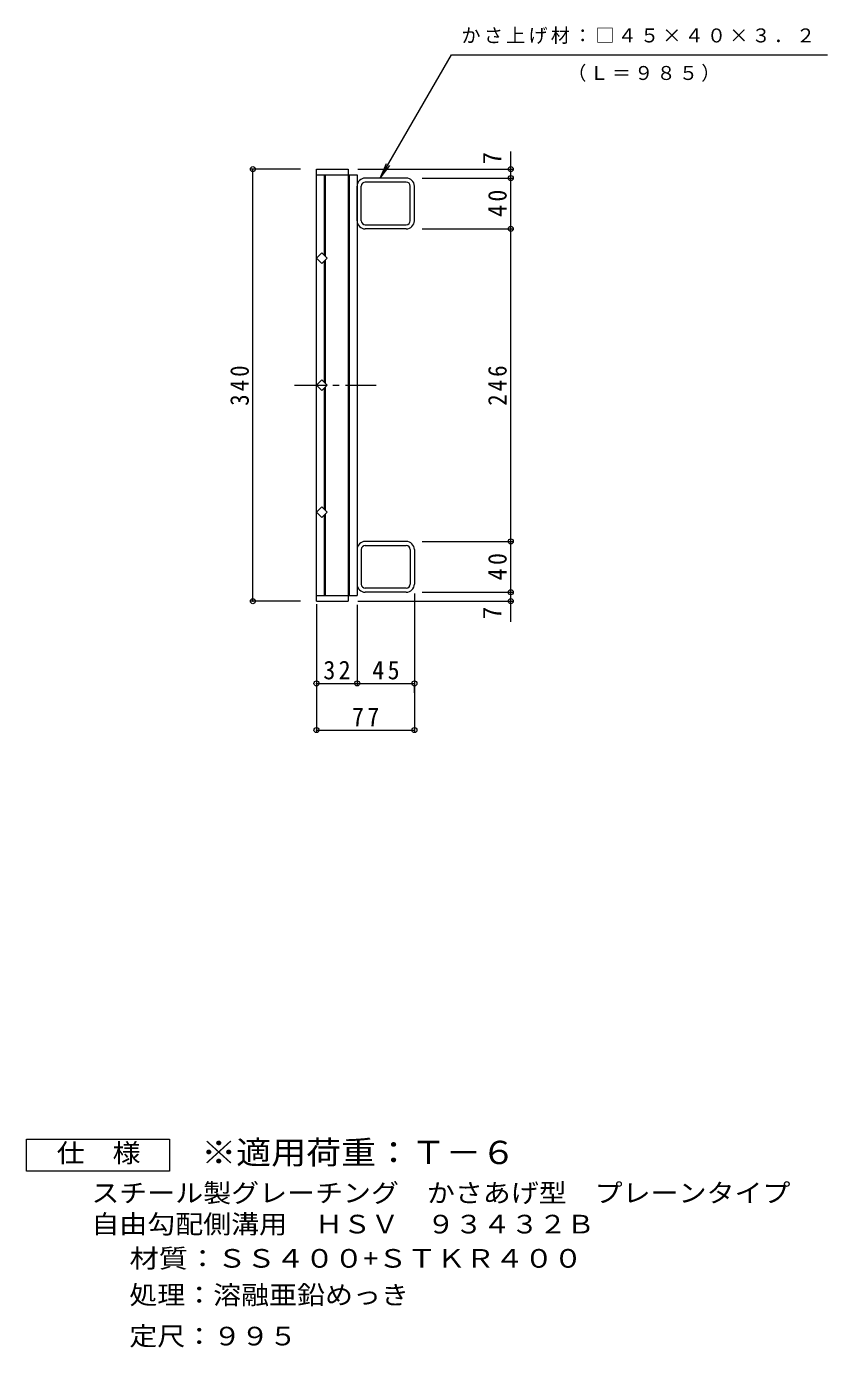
# Model space of a CAD drawing. Units: millimetres, scale not verified. Extents: x -782 to 872, y -686 to 595.
# Drawn here: x 242 to 872, y -518 to 522 of the extents above; entities that cross this region are included whole.
import ezdxf
from ezdxf.enums import TextEntityAlignment as Align

# ---------------------------------------------------------------- set-up
doc = ezdxf.new("R2010")
doc.units = ezdxf.units.MM
doc.header["$LTSCALE"] = 5
doc.header["$PDMODE"] = 32
doc.header["$PDSIZE"] = 4
doc.linetypes.add('CHAIN1', pattern=[8, 5, -1, 1, -1])
for name, color, linetype, lineweight in [('A-1_ピット', 2, 'Continuous', 9), ('A-2_蓋', 3, 'Continuous', 9), ('A-4_寸法', 7, 'Continuous', 9), ('F-4_F-4ﾚｲﾔ', 2, 'Continuous', 9)]:
    doc.layers.add(name, color=color, linetype=linetype, lineweight=lineweight)
doc.layers.add('F-5_F-5ﾚｲﾔ', color=3, linetype='Continuous')
doc.styles.add('ＭＳ ゴシック', font='')
doc.styles.get('ＭＳ ゴシック').set_extended_font_data('MS Gothic')

msp = doc.modelspace()

# ---------------------------------------------------------------- linework, layer by layer
at = {"layer": 'A-1_ピット'}
for p, q in [((502.27, 369.332), (502.27, 396.532)), ((505.47, 369.332), (505.47, 396.532)), ((540.87, 402.932), (508.67, 402.932)), ((540.87, 399.732), (508.67, 399.732)), ((544.07, 369.332), (544.07, 396.532)), ((547.27, 369.332), (547.27, 396.532)), ((508.67, 366.132), (540.87, 366.132)), ((540.87, 362.932), (508.67, 362.932)), ((540.87, 116.932), (508.67, 116.932)), ((502.27, 110.532), (502.27, 83.332)), ((505.47, 110.532), (505.47, 83.332)), ((508.67, 113.732), (540.87, 113.732)), ((544.07, 110.532), (544.07, 83.332)), ((547.27, 110.532), (547.27, 83.332)), ((540.87, 80.132), (508.67, 80.132)), ((540.87, 76.932), (508.67, 76.932))]:
    msp.add_line(p, q, dxfattribs=at)
for centre, radius, start, end in [((508.67, 396.532), 6.4, 90, 180), ((508.67, 396.532), 3.2, 90, 180), ((540.87, 396.532), 6.4, 0, 90), ((540.87, 396.532), 3.2, 0, 90), ((508.67, 369.332), 6.4, 180, 270), ((508.67, 369.332), 3.2, 180, 270), ((540.87, 369.332), 6.4, 270, 0), ((540.87, 369.332), 3.2, 270, 0), ((508.67, 110.532), 6.4, 90, 180), ((540.87, 110.532), 6.4, 0, 90), ((508.67, 110.532), 3.2, 90, 180), ((540.87, 110.532), 3.2, 0, 90), ((508.67, 83.332), 6.4, 180, 270), ((508.67, 83.332), 3.2, 180, 270), ((540.87, 83.332), 3.2, 270, 0), ((540.87, 83.332), 6.4, 270, 0)]:
    msp.add_arc(centre, radius, start, end, dxfattribs=at)
at = {"layer": 'A-2_蓋'}
for p, q in [((470.27, 409.932), (495.27, 409.932)), ((470.27, 69.932), (470.27, 409.932)), ((495.27, 409.932), (495.27, 69.932)), ((470.27, 405.432), (502.27, 405.432)), ((476.27, 405.432), (476.27, 342.418)), ((477.27, 341.418), (477.27, 405.432)), ((496.27, 74.432), (496.27, 405.432)), ((502.27, 405.432), (502.27, 74.432)), ((476.27, 337.447), (476.27, 242.418)), ((477.27, 241.418), (477.27, 338.447)), ((476.27, 237.447), (476.27, 142.418)), ((477.27, 141.418), (477.27, 238.447)), ((476.27, 137.447), (476.27, 74.432)), ((477.27, 74.432), (477.27, 138.447)), ((470.27, 74.432), (502.27, 74.432)), ((470.27, 69.932), (495.27, 69.932))]:
    msp.add_line(p, q, dxfattribs=at)
at = {"layer": 'A-2_蓋', "linetype": 'CHAIN1'}
msp.add_line((453.076, 239.932), (517.266, 239.932), dxfattribs=at)
at = {"layer": 'A-2_蓋'}
for points in [[(478.756, 339.932), (474.513, 335.69), (470.27, 339.932), (474.513, 344.175)], [(478.756, 239.932), (474.513, 244.175), (470.27, 239.932), (474.513, 235.69)], [(478.756, 139.932), (474.513, 144.175), (470.27, 139.932), (474.513, 135.69)]]:
    msp.add_lwpolyline(points, close=True, dxfattribs=at)
at = {"layer": 'A-4_寸法'}
for p, q in [((623.059, 402.932), (623.059, 423.834)), ((457.77, 409.932), (418.77, 409.932)), ((420.27, 69.932), (420.27, 409.932)), ((502.77, 409.932), (624.559, 409.932)), ((520.481, 402.932), (525.264, 414.481)), ((520.481, 402.932), (528.09, 412.849)), ((553.299, 402.932), (624.559, 402.932)), ((623.059, 362.932), (623.059, 402.932)), ((553.299, 362.932), (624.559, 362.932)), ((623.059, 116.932), (623.059, 362.932)), ((553.299, 116.932), (624.559, 116.932)), ((623.059, 76.932), (623.059, 116.932)), ((547.27, 75.832), (547.27, -33.004)), ((553.299, 76.932), (624.559, 76.932)), ((623.059, 53.782), (623.059, 76.932)), ((457.77, 69.932), (418.77, 69.932)), ((470.27, 67.62), (470.27, -33.004)), ((502.27, 66.932), (502.27, 3.664)), ((502.77, 69.932), (624.559, 69.932)), ((470.27, 5.164), (502.27, 5.164)), ((502.27, 5.164), (547.27, 5.164)), ((547.27, -2.336), (547.27, 3.664)), ((470.27, -31.504), (547.27, -31.504))]:
    msp.add_line(p, q, dxfattribs=at)
msp.add_lwpolyline([(520.481, 402.932), (576.484, 499.932), (872.285, 499.932)], dxfattribs=at)
for p in [(420.27, 409.932), (623.059, 409.932), (623.059, 402.932), (623.059, 362.932), (623.059, 116.932), (623.059, 76.932), (420.27, 69.932), (623.059, 69.932), (470.27, 5.164), (502.27, 5.164), (547.27, 5.164), (470.27, -31.504), (547.27, -31.504)]:
    msp.add_point(p, dxfattribs=at)
at = {"layer": 'F-4_F-4ﾚｲﾔ'}
msp.add_lwpolyline([(242.132, -378.588), (242.132, -353.588), (354.632, -353.588), (354.632, -378.588)], close=True, dxfattribs=at)

# ---------------------------------------------------------------- texts
at = {"layer": 'A-4_寸法', "color": 2, "style": 'ＭＳ ゴシック'}
for p in [(620.059, 413.547), (620.059, 55.615)]:
    msp.add_text('7', height=14.66, rotation=90, dxfattribs=at).set_placement(p, align=Align.BOTTOM_LEFT)
at = {"layer": 'A-4_寸法', "char_height": 11, "attachment_point": 7, "style": 'ＭＳ ゴシック'}
for s, insert in [('\\T1.17;かさ上げ材：□４５×４０×３．２', (584.354, 508.462)), ('\\T1.17;（Ｌ＝９８５）', (667.595, 478.659))]:
    msp.add_mtext(s, dxfattribs=dict(at, insert=insert))
at = {"layer": 'A-4_寸法', "color": 2, "char_height": 14.66, "attachment_point": 7, "rotation": 90, "style": 'ＭＳ ゴシック'}
for s, insert in [('\\T1.27;\\W0.95;40', (620.059, 372.307)), ('\\T1.27;\\W0.9;340', (417.27, 223.682)), ('\\T1.27;\\W0.9;246', (620.059, 223.682)), ('\\T1.27;\\W0.95;40', (620.059, 86.307))]:
    msp.add_mtext(s, dxfattribs=dict(at, insert=insert))
at = {"layer": 'A-4_寸法', "color": 2, "char_height": 14.66, "attachment_point": 7, "style": 'ＭＳ ゴシック'}
for s, insert in [('\\T1.27;\\W0.95;32', (475.645, 8.164)), ('\\T1.27;\\W0.95;45', (514.145, 8.164)), ('\\T1.27;\\W0.95;77', (498.145, -28.504))]:
    msp.add_mtext(s, dxfattribs=dict(at, insert=insert))
at = {"layer": 'F-4_F-4ﾚｲﾔ', "style": 'ＭＳ ゴシック'}
for s, width, p in [('仕\u3000様', 1.1, (265.882, -376.089)), ('スチール製グレーチング\u3000かさあげ型\u3000プレーンタイプ', 1.1, (293.177, -407.549)), ('自由勾配側溝用\u3000ＨＳＶ\u3000９３４３２Ｂ', 1.1, (293.177, -432.089)), ('材質：ＳＳ４００+ＳＴＫＲ４００', 1.15, (323.225, -459.038)), ('処理：溶融亜鉛めっき', 1.1, (323.033, -487.807)), ('定尺：９９５', 1.1, (323.033, -520.218))]:
    msp.add_text(s, height=14.66, dxfattribs=dict(at, width=width)).set_placement(p, align=Align.BOTTOM_LEFT)
at = {"layer": 'F-5_F-5ﾚｲﾔ', "style": 'ＭＳ ゴシック', "width": 1.1}
msp.add_text('※適用荷重：Ｔ－６', height=18.33, dxfattribs=at).set_placement((379.632, -378.588), align=Align.BOTTOM_LEFT)

doc.saveas('drawing.dxf')
